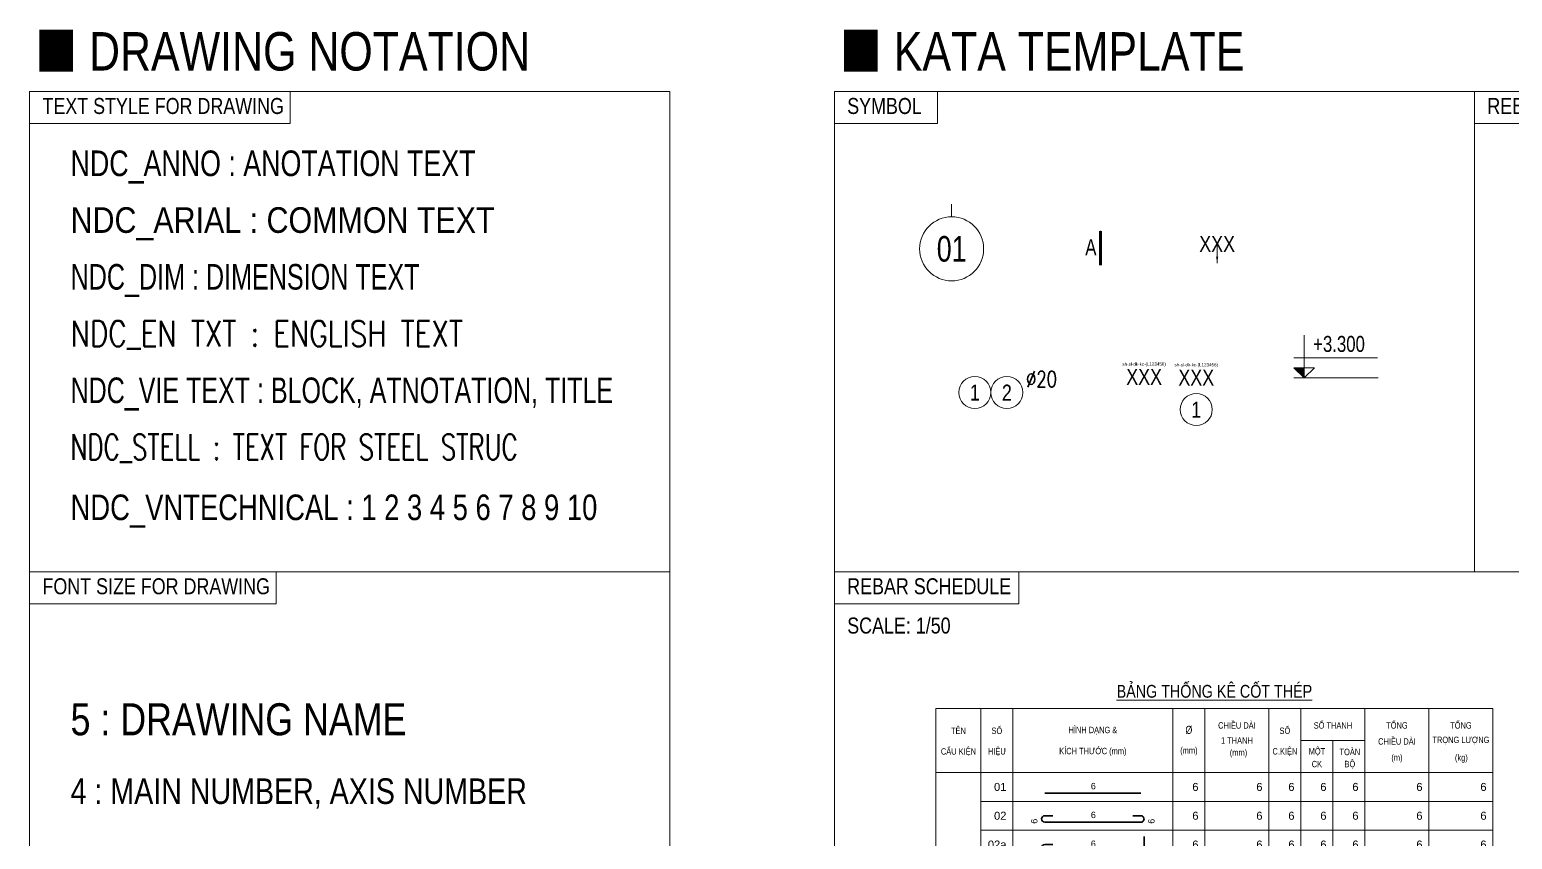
# Model space of a CAD drawing. Header units: millimetres. Extents: x -259680 to 389590, y -106473 to 139263.
# Drawn here: x -201227 to -178064, y 77996 to 90640 of the extents above; entities that cross this region are included whole.
import ezdxf
from ezdxf.enums import TextEntityAlignment as Align

# ---------------------------------------------------------------- set-up
doc = ezdxf.new("R2010")
doc.units = ezdxf.units.MM
doc.linetypes.add('CENTER2', pattern=[1.125, 0.75, -0.125, 0.125, -0.125])
doc.layers.get('0').update_dxf_attribs({"lineweight": 20})
doc.layers.get('Defpoints').update_dxf_attribs({"color": 151, "lineweight": 9})
for name, color, linetype, lineweight in [('NDC_FRAME', 7, 'Continuous', 20), ('NDC_S_ANNO', 7, 'Continuous', 20), ('NDC_S_AXIS', 5, 'CENTER2', 13), ('NDC_S_DIM', 1, 'Continuous', 15), ('NDC_S_REBAR', 4, 'Continuous', 35), ('NDC_S_SYMBOL', 1, 'Continuous', 15), ('NDC_S_TEXT SYMBOL', 7, 'Continuous', 20), ('NDC_S_VN TEXT', 7, 'Continuous', 20), ('NDC_Table', 3, 'Continuous', 20)]:
    doc.layers.add(name, color=color, linetype=linetype, lineweight=lineweight)
doc.styles.add('ARIAL', font='arial.ttf', dxfattribs={"width": 0.8})
doc.styles.add('NDC_ANNO', font='', dxfattribs={"width": 0.8})
doc.styles.add('NDC_ARIAL', font='arial.ttf', dxfattribs={"width": 0.85})
doc.styles.add('NDC_DIM', font='', dxfattribs={"width": 0.75})
doc.styles.add('NDC_EN TXT', font='romans.shx', dxfattribs={"width": 0.8})
doc.styles.add('NDC_STEEL', font='romans.shx', dxfattribs={"width": 0.8})
doc.styles.add('NDC_VIE TXT', font='arial.ttf', dxfattribs={"width": 0.8})
doc.styles.add('NDC_VNTEKNICAL', font='', dxfattribs={"width": 0.8})
doc.styles.get('NDC_ANNO').set_extended_font_data('Dotum')
doc.styles.get('NDC_DIM').set_extended_font_data('Dotum')
doc.styles.get('NDC_VNTEKNICAL').set_extended_font_data('.VnTeknical')
doc.dimstyles.new('NDC_dim_iso', dxfattribs={"dimtxt": 2.2, "dimasz": 1, "dimexe": 1.5, "dimexo": 2.5, "dimgap": 1, "dimtad": 1, "dimdec": 0, "dimzin": 0, "dimdsep": 46, "dimtxsty": 'NDC_DIM', "dimblk": 'DIMMARK', "dimcen": 0.09, "dimdle": 1.2, "dimclrd": 1, "dimclre": 1, "dimclrt": 3, "dimadec": 0, "dimazin": 0, "dimtfac": 1, "dimtdec": 0, "dimtix": 1, "dimtofl": 0, "dimtmove": 0, "dimatfit": 3, "dimfxl": 6, "dimfxlon": 1, "dimtolj": 1, "dimtzin": 0, "dimarcsym": 0})

# ---------------------------------------------------------------- blocks, each defined once
blk = doc.blocks.new('dang01')
at = {"layer": 'NDC_S_REBAR'}
blk.add_line((3405, -650), (6405, -650), dxfattribs=at)
at = {"layer": 'NDC_Table'}
for p, q in [((0, 0), (0, -900)), ((1405, 0), (1405, -900)), ((2405, 0), (2405, -900)), ((7405, 0), (7405, -900)), ((8405, 0), (8405, -900)), ((10405, 0), (10405, -900)), ((11405, 0), (11405, -900)), ((12405, 0), (12405, -900)), ((13405, 0), (13405, -900)), ((15405, 0), (15405, -900)), ((17405, 0), (17405, -900)), ((1405, -900), (17405, -900))]:
    blk.add_line(p, q, dxfattribs=at)
at = {"layer": 'NDC_S_VN TEXT', "style": 'ARIAL'}
for p in [(2205, -450), (8205, -450), (10205, -450), (11205, -450), (12205, -450), (13205, -450), (15205, -450), (17205, -450)]:
    blk.add_attdef('D03', text='', height=250, dxfattribs=at).set_placement(p, align=Align.MIDDLE_RIGHT)
blk.add_attdef('00000000', text='', height=200, dxfattribs=at).set_placement((4920, -425), align=Align.MIDDLE_CENTER)
blk = doc.blocks.new('dang02')
at = {"layer": 'NDC_S_REBAR'}
blk.add_lwpolyline([(3655, -450), (3405, -450, 1), (3405, -650), (6405, -650, 1.000854), (6405, -450), (6155, -450)], format="xyb", dxfattribs=at)
at = {"layer": 'NDC_Table'}
for p, q in [((0, 0), (0, -900)), ((1405, 0), (1405, -900)), ((2405, 0), (2405, -900)), ((7405, 0), (7405, -900)), ((8405, 0), (8405, -900)), ((10405, 0), (10405, -900)), ((11405, 0), (11405, -900)), ((12405, 0), (12405, -900)), ((13405, 0), (13405, -900)), ((15405, 0), (15405, -900)), ((17405, 0), (17405, -900)), ((1405, -900), (17405, -900))]:
    blk.add_line(p, q, dxfattribs=at)
at = {"layer": 'NDC_S_VN TEXT', "style": 'ARIAL'}
for p in [(2205, -450), (8205, -450), (10205, -450), (11205, -450), (12205, -450), (13205, -450), (15205, -450), (17205, -450)]:
    blk.add_attdef('D03', text='', height=250, dxfattribs=at).set_placement(p, align=Align.MIDDLE_RIGHT)
for p in [(3073, -699), (6733, -699)]:
    blk.add_attdef('D03', text='', height=200, rotation=90, dxfattribs=at).set_placement(p, align=Align.MIDDLE_LEFT)
blk.add_attdef('D03', text='', height=200, dxfattribs=at).set_placement((4920, -425), align=Align.MIDDLE_CENTER)
blk = doc.blocks.new('*U206')
at = {"layer": 'NDC_S_DIM'}
blk.add_circle((0, 0), 5, dxfattribs=at)
at = {"layer": 'NDC_S_SYMBOL'}
blk.add_line((0, 5), (0, 7), dxfattribs=at)
at = {"layer": 'NDC_S_TEXT SYMBOL', "color": 7, "style": 'NDC_ANNO', "width": 0.8}
blk.add_attdef('GRID', text='', height=4, dxfattribs=at).set_placement((0, 0), align=Align.MIDDLE)
blk = doc.blocks.new('*U207')
for centre in [(-7.5, 0), (-2.5, 0)]:
    blk.add_circle(centre, 2.5)
at = {"layer": 'NDC_S_VN TEXT', "color": 3, "style": 'NDC_EN TXT', "width": 0.75}
blk.add_attdef('DK1', (0.5, 0.85), '', height=2.5, dxfattribs=at)
at = {"layer": 'NDC_S_VN TEXT', "color": 7, "style": 'ARIAL', "width": 0.8}
for tag, p in [('SH1', (-7.5, 0)), ('SH2', (-2.5, 0))]:
    blk.add_attdef(tag, text='', height=2.5, dxfattribs=at).set_placement(p, align=Align.MIDDLE)
blk = doc.blocks.new('Tieude')
at = {"layer": 'NDC_Table'}
for p, q in [((0, 2000), (0, 0)), ((0, 2000), (17405, 2000)), ((1405, 2000), (1405, 0)), ((2405, 2000), (2405, 0)), ((7405, 2000), (7405, 0)), ((8405, 2000), (8405, 0)), ((10405, 2000), (10405, 0)), ((11405, 1000), (11405, 2000)), ((13405, 2000), (13405, 0)), ((15405, 2000), (15405, 0)), ((17405, 2000), (17405, 0)), ((11405, 1000), (13405, 1000)), ((11405, 1000), (11405, 0)), ((12405, 1000), (12405, 0)), ((0, 0), (17405, 0))]:
    blk.add_line(p, q, dxfattribs=at)
at = {"layer": 'NDC_S_VN TEXT', "style": 'ARIAL', "width": 0.8}
for s, height, p in [('%%UBẢNG THỐNG KÊ CỐT THÉP', 400, (8703, 2594)), ('TÊN', 200, (705, 1333)), ('SỐ', 200, (1905, 1333)), ('HÌNH DẠNG &', 200, (4905, 1333)), ('%%C', 250, (7905, 1333)), ('CHIỀU DÀI', 200, (9405, 1500)), ('SỐ', 200, (10905, 1333)), ('SỐ THANH', 200, (12405, 1500)), ('TỔNG', 200, (14405, 1500)), ('TỔNG', 200, (16405, 1500)), ('1 THANH', 200, (9405, 1000)), ('CHIỀU DÀI', 200, (14405, 1000)), ('TRỌNG LƯỢNG', 200, (16405, 1000)), ('CẤU KIỆN', 200, (705, 667)), ('HIỆU', 200, (1905, 667)), ('KÍCH THƯỚC (mm)', 200, (4905, 667)), ('(mm)', 200, (7905, 667)), ('(mm)', 200, (9455, 599)), ('C.KIỆN', 200, (10905, 667)), ('MỘT', 200, (11905, 667)), ('TOÀN', 200, (12935, 667)), ('(m)', 200, (14405, 443)), ('(kg)', 200, (16418, 443)), ('CK', 200, (11905, 264)), ('BỘ', 200, (12935, 271))]:
    blk.add_text(s, height=height, dxfattribs=at).set_placement(p, align=Align.MIDDLE)
blk = doc.blocks.new('dang02a')
at = {"layer": 'NDC_S_REBAR'}
blk.add_lwpolyline([(3655, -450), (3405, -450, 1), (3405, -650), (6405, -650, 0.415068), (6505, -550), (6505, -200)], format="xyb", dxfattribs=at)
at = {"layer": 'NDC_Table'}
for p, q in [((0, 0), (0, -900)), ((1405, 0), (1405, -900)), ((2405, 0), (2405, -900)), ((7405, 0), (7405, -900)), ((8405, 0), (8405, -900)), ((10405, 0), (10405, -900)), ((11405, 0), (11405, -900)), ((12405, 0), (12405, -900)), ((13405, 0), (13405, -900)), ((15405, 0), (15405, -900)), ((17405, 0), (17405, -900)), ((1405, -900), (17405, -900))]:
    blk.add_line(p, q, dxfattribs=at)
at = {"layer": 'NDC_S_VN TEXT', "style": 'ARIAL'}
for p in [(2205, -450), (8205, -450), (10205, -450), (11205, -450), (12205, -450), (13205, -450), (15205, -450), (17205, -450)]:
    blk.add_attdef('D03', text='', height=250, dxfattribs=at).set_placement(p, align=Align.MIDDLE_RIGHT)
for p in [(3073, -699), (6733, -699)]:
    blk.add_attdef('D03', text='', height=200, rotation=90, dxfattribs=at).set_placement(p, align=Align.MIDDLE_LEFT)
blk.add_attdef('D03', text='', height=200, dxfattribs=at).set_placement((4920, -425), align=Align.MIDDLE_CENTER)
blk = doc.blocks.new('kata_block_KHTCT')
at = {"layer": 'Defpoints', "color": 8, "style": 'ARIAL', "width": 0.8}
blk.add_attdef('CONG_THUC', text='', height=0.5, dxfattribs=at).set_placement((0, 2), align=Align.MIDDLE_CENTER)
at = {"layer": 'NDC_S_VN TEXT', "color": 3, "style": 'ARIAL', "width": 0.8}
blk.add_attdef('CHU_THICH', text='', height=2.5, dxfattribs=at).set_placement((0, 0), align=Align.MIDDLE_CENTER)
blk = doc.blocks.new('DIMMARK')
at = {"layer": 'NDC_S_DIM', "color": 1}
blk.add_line((-1.5, 0), (1, 0), dxfattribs=at)
at = {"layer": 'NDC_S_DIM', "color": 2, "const_width": 0.1}
blk.add_lwpolyline([(-0.42, -0.42), (0.42, 0.42)], dxfattribs=at)
blk = doc.blocks.new('*U225')
blk.add_circle((0, -5), 2.5)
at = {"layer": 'Defpoints', "color": 8, "style": 'ARIAL', "width": 0.8}
blk.add_attdef('CONG_THUC', text='', height=0.5, dxfattribs=at).set_placement((0, 2), align=Align.MIDDLE_CENTER)
at = {"layer": 'NDC_S_VN TEXT', "color": 3, "style": 'ARIAL', "width": 0.8}
blk.add_attdef('CHU_THICH', text='', height=2.5, dxfattribs=at).set_placement((0, 0), align=Align.MIDDLE_CENTER)
at = {"layer": 'NDC_S_VN TEXT', "color": 7, "style": 'ARIAL', "width": 0.8}
blk.add_attdef('SH', text='', height=2.5, dxfattribs=at).set_placement((0, -5), align=Align.MIDDLE)
blk = doc.blocks.new('*U217')
at = {"layer": 'NDC_S_ANNO', "linetype": 'ByBlock', "lineweight": -2}
blk.add_line((0, 4.36), (0, -1), dxfattribs=at)
at = {"layer": 'NDC_S_ANNO', "ltscale": 0.005, "const_width": 0.5}
blk.add_lwpolyline([(0, -1), (0, 4.36)], dxfattribs=at)
at = {"layer": 'NDC_S_TEXT SYMBOL', "linetype": 'ByBlock', "lineweight": -2, "style": 'NDC_ANNO', "width": 0.8}
blk.add_attdef('DETAIL', text='', height=2.5, dxfattribs=at).set_placement((-0.64, 1.82), align=Align.MIDDLE_RIGHT)
blk = doc.blocks.new('kata_block_CT')
at = {"layer": 'NDC_S_ANNO'}
blk.add_hatch(color=3, dxfattribs=at).paths.add_polyline_path([(0, 1.6), (-1.61, 1.6), (0, 0)])
at = {"layer": 'NDC_S_ANNO', "ltscale": 50}
h = blk.add_hatch(dxfattribs=at)
h.set_pattern_fill('ANSI31', color=256, scale=1.406, style=0)
h.paths.add_polyline_path([(0, 1.6), (0, 0), (1.61, 1.6)])
for p, q in [((-1.59, 3.14), (11.47, 3.14)), ((11.56, 0), (-1.64, 0))]:
    blk.add_line(p, q, dxfattribs=at)
for points in [[(0, 6.69), (0, 0)], [(0, 0), (-1.61, 1.6), (0, 1.6)], [(0, 0), (1.61, 1.6), (0, 1.6)]]:
    blk.add_lwpolyline(points, dxfattribs=at)
at = {"layer": 'NDC_S_ANNO', "color": 8, "ltscale": 50}
blk.add_lwpolyline([(0, 0), (-1.61, 1.6), (0, 1.6)], dxfattribs=at)
at = {"layer": 'NDC_S_TEXT SYMBOL', "color": 3, "style": 'NDC_ANNO', "width": 0.8}
blk.add_attdef('CT', (1.41, 4.07), '', height=2.5, dxfattribs=at)
blk = doc.blocks.new('*U226')
at = {"layer": 'NDC_S_ANNO', "ltscale": 0.8, "style": 'ARIAL', "width": 0.8}
blk.add_attdef('TEN', text='', height=2.5, dxfattribs=at).set_placement((0, 3), align=Align.MIDDLE_CENTER)
at = {"layer": 'NDC_S_ANNO', "ltscale": 0.8, "style": 'ARIAL', "width": 0.8, "flags": 1}
blk.add_attdef('CHU_THICH', text='', height=2.5, dxfattribs=at).set_placement((0, 0), align=Align.MIDDLE_CENTER)
at = {"layer": 'Defpoints'}
blk.add_leader([(0, 0), (0, 3)], dimstyle='NDC_dim_iso', override={"dimgap": 0.625, "dimtad": 0}, dxfattribs=at)

msp = doc.modelspace()

# ---------------------------------------------------------------- linework, layer by layer
at = {"layer": 'NDC_FRAME'}
for p, q in [((-201226.8, 89673.3), (-201226.8, 59673.3)), ((-201226.8, 89673.3), (-191226.8, 89673.3)), ((-197157.8, 89173.3), (-197157.8, 89673.3)), ((-191226.8, 89673.3), (-191226.8, 59673.3)), ((-188654.8, 59673.3), (-188654.8, 89673.3)), ((-158654.8, 89673.3), (-188654.8, 89673.3)), ((-187046.1, 89173.3), (-187046.1, 89673.3)), ((-178654.8, 89673.3), (-178654.8, 82173.3)), ((-201226.8, 89173.3), (-197157.8, 89173.3)), ((-188654.8, 89173.3), (-187046.1, 89173.3)), ((-178654.8, 89173.3), (-176207, 89173.3)), ((-201226.8, 82173.3), (-191226.8, 82173.3)), ((-197377.4, 81673.3), (-197377.4, 82173.3)), ((-188654.8, 82173.3), (-158654.8, 82173.3)), ((-185772.3, 81673.3), (-185772.3, 82173.3)), ((-201226.8, 81673.3), (-197377.4, 81673.3)), ((-188654.8, 81673.3), (-185772.3, 81673.3))]:
    msp.add_line(p, q, dxfattribs=at)

# ---------------------------------------------------------------- block references
at = {"xscale": 100, "yscale": 100, "zscale": 100}
msp.add_blockref('kata_block_KHTCT', (-183816.4, 85218.7), dxfattribs=at).add_auto_attribs({'CHU_THICH': 'XXX', 'CONG_THUC': 'sh-sl-dk-kc-(L123456)'})
ref = msp.add_blockref('dang02a', (-187069.8, 78139.8), dxfattribs=dict(xscale=0.5, yscale=0.5, zscale=0.5))
ref.add_attrib('D03', '02a', dxfattribs={"layer": 'NDC_S_VN TEXT', "height": 125, "style": 'ARIAL'}).set_placement((-185967.2, 77914.8), align=Align.MIDDLE_RIGHT)
ref.add_attrib('D03', '6', dxfattribs={"layer": 'NDC_S_VN TEXT', "height": 100, "rotation": 90, "style": 'ARIAL'}).set_placement((-185533.2, 77790.3), align=Align.MIDDLE_LEFT)
ref.add_attrib('D03', '6', dxfattribs={"layer": 'NDC_S_VN TEXT', "height": 100, "style": 'ARIAL'}).set_placement((-184610, 77927.5), align=Align.MIDDLE_CENTER)
ref.add_attrib('D03', '6', dxfattribs={"layer": 'NDC_S_VN TEXT', "height": 100, "rotation": 90, "style": 'ARIAL'}).set_placement((-183703.6, 77790.3), align=Align.MIDDLE_LEFT)
ref.add_attrib('D03', '6', dxfattribs={"layer": 'NDC_S_VN TEXT', "height": 125, "style": 'ARIAL'}).set_placement((-182967.2, 77914.8), align=Align.MIDDLE_RIGHT)
ref.add_attrib('D03', '6', dxfattribs={"layer": 'NDC_S_VN TEXT', "height": 125, "style": 'ARIAL'}).set_placement((-181967.2, 77914.8), align=Align.MIDDLE_RIGHT)
ref.add_attrib('D03', '6', dxfattribs={"layer": 'NDC_S_VN TEXT', "height": 125, "style": 'ARIAL'}).set_placement((-181467.2, 77914.8), align=Align.MIDDLE_RIGHT)
ref.add_attrib('D03', '6', dxfattribs={"layer": 'NDC_S_VN TEXT', "height": 125, "style": 'ARIAL'}).set_placement((-180967.2, 77914.8), align=Align.MIDDLE_RIGHT)
ref.add_attrib('D03', '6', dxfattribs={"layer": 'NDC_S_VN TEXT', "height": 125, "style": 'ARIAL'}).set_placement((-180467.2, 77915), align=Align.MIDDLE_RIGHT)
ref.add_attrib('D03', '6', dxfattribs={"layer": 'NDC_S_VN TEXT', "height": 125, "style": 'ARIAL'}).set_placement((-179467.2, 77914.8), align=Align.MIDDLE_RIGHT)
ref.add_attrib('D03', '6', dxfattribs={"layer": 'NDC_S_VN TEXT', "height": 125, "style": 'ARIAL'}).set_placement((-178467.2, 77914.8), align=Align.MIDDLE_RIGHT)
at = {"layer": 'NDC_S_AXIS', "xscale": 100, "yscale": 100, "zscale": 100}
msp.add_blockref('*U206', (-186823.4, 87217.6), dxfattribs=at).add_auto_attribs({'GRID': '01'})
at = {"layer": 'NDC_S_VN TEXT', "xscale": 100, "yscale": 100, "zscale": 100}
for name, p, values in [('*U217', (-184497.3, 87061.3), {'DETAIL': 'A'}), ('*U226', (-182676.1, 86994.1), {'TEN': 'XXX'}), ('kata_block_CT', (-181316.4, 85200.6), {'CT': '+3.300'}), ('*U207', (-185710.8, 84973.7), {'SH1': '1', 'SH2': '2', 'DK1': '%%c20'}), ('*U225', (-183002.2, 85207.5), {'CHU_THICH': 'XXX', 'CONG_THUC': 'sh-sl-dk-kc-(L123456)', 'SH': '1'})]:
    msp.add_blockref(name, p, dxfattribs=at).add_auto_attribs(values)
at = {"layer": 'NDC_S_VN TEXT', "xscale": 0.5, "yscale": 0.5, "zscale": 0.5}
msp.add_blockref('Tieude', (-187069.8, 79039.8), dxfattribs=at)
at = {"layer": 'NDC_S_VN TEXT'}
ref = msp.add_blockref('dang01', (-187069.8, 79039.8), dxfattribs=dict(at, xscale=0.5, yscale=0.5, zscale=0.5))
ref.add_attrib('D03', '01', dxfattribs={"height": 125, "style": 'ARIAL'}).set_placement((-185967.2, 78814.8), align=Align.MIDDLE_RIGHT)
ref.add_attrib('00000000', '6', dxfattribs={"height": 100, "style": 'ARIAL'}).set_placement((-184610, 78827.5), align=Align.MIDDLE_CENTER)
ref.add_attrib('D03', '6', dxfattribs={"height": 125, "style": 'ARIAL'}).set_placement((-182967.2, 78814.8), align=Align.MIDDLE_RIGHT)
ref.add_attrib('D03', '6', dxfattribs={"height": 125, "style": 'ARIAL'}).set_placement((-181967.2, 78814.8), align=Align.MIDDLE_RIGHT)
ref.add_attrib('D03', '6', dxfattribs={"height": 125, "style": 'ARIAL'}).set_placement((-181467.2, 78814.8), align=Align.MIDDLE_RIGHT)
ref.add_attrib('D03', '6', dxfattribs={"height": 125, "style": 'ARIAL'}).set_placement((-180967.2, 78814.8), align=Align.MIDDLE_RIGHT)
ref.add_attrib('D03', '6', dxfattribs={"height": 125, "style": 'ARIAL'}).set_placement((-180467.2, 78815), align=Align.MIDDLE_RIGHT)
ref.add_attrib('D03', '6', dxfattribs={"height": 125, "style": 'ARIAL'}).set_placement((-179467.2, 78814.8), align=Align.MIDDLE_RIGHT)
ref.add_attrib('D03', '6', dxfattribs={"height": 125, "style": 'ARIAL'}).set_placement((-178467.2, 78814.8), align=Align.MIDDLE_RIGHT)
ref = msp.add_blockref('dang02', (-187069.8, 78589.8), dxfattribs=dict(at, xscale=0.5, yscale=0.5, zscale=0.5))
ref.add_attrib('D03', '02', dxfattribs={"height": 125, "style": 'ARIAL'}).set_placement((-185967.2, 78364.8), align=Align.MIDDLE_RIGHT)
ref.add_attrib('D03', '6', dxfattribs={"height": 100, "rotation": 90, "style": 'ARIAL'}).set_placement((-185533.2, 78240.3), align=Align.MIDDLE_LEFT)
ref.add_attrib('D03', '6', dxfattribs={"height": 100, "style": 'ARIAL'}).set_placement((-184610, 78377.5), align=Align.MIDDLE_CENTER)
ref.add_attrib('D03', '6', dxfattribs={"height": 100, "rotation": 90, "style": 'ARIAL'}).set_placement((-183703.6, 78240.3), align=Align.MIDDLE_LEFT)
ref.add_attrib('D03', '6', dxfattribs={"height": 125, "style": 'ARIAL'}).set_placement((-182967.2, 78364.8), align=Align.MIDDLE_RIGHT)
ref.add_attrib('D03', '6', dxfattribs={"height": 125, "style": 'ARIAL'}).set_placement((-181967.2, 78364.8), align=Align.MIDDLE_RIGHT)
ref.add_attrib('D03', '6', dxfattribs={"height": 125, "style": 'ARIAL'}).set_placement((-181467.2, 78364.8), align=Align.MIDDLE_RIGHT)
ref.add_attrib('D03', '6', dxfattribs={"height": 125, "style": 'ARIAL'}).set_placement((-180967.2, 78364.8), align=Align.MIDDLE_RIGHT)
ref.add_attrib('D03', '6', dxfattribs={"height": 125, "style": 'ARIAL'}).set_placement((-180467.2, 78365), align=Align.MIDDLE_RIGHT)
ref.add_attrib('D03', '6', dxfattribs={"height": 125, "style": 'ARIAL'}).set_placement((-179467.2, 78364.8), align=Align.MIDDLE_RIGHT)
ref.add_attrib('D03', '6', dxfattribs={"height": 125, "style": 'ARIAL'}).set_placement((-178467.2, 78364.8), align=Align.MIDDLE_RIGHT)

# ---------------------------------------------------------------- texts
at = {"layer": 'NDC_S_VN TEXT', "color": 3, "style": 'NDC_VIE TXT', "width": 0.8}
for s, height, p in [('■ DRAWING NOTATION', 600, (-201140.6, 90301.8)), ('■ KATA TEMPLATE ', 600, (-188568.5, 90301.8)), ('TEXT STYLE FOR DRAWING', 250, (-201026.8, 89448.3)), ('SYMBOL', 250, (-188454.8, 89448.3)), ('REBAR BLOCK', 250, (-178454.8, 89448.3)), ('FONT SIZE FOR DRAWING', 250, (-201026.8, 81948.3)), ('REBAR SCHEDULE', 250, (-188454.8, 81948.3)), ('SCALE: 1/50', 250, (-188454.8, 81334.8))]:
    msp.add_text(s, height=height, dxfattribs=at).set_placement(p, align=Align.MIDDLE_LEFT)
at = {"layer": 'NDC_S_VN TEXT'}
for s, height, style, width, p in [('NDC_ANNO : ANOTATION TEXT', 400, 'NDC_ANNO', 0.8, (-200587.5, 88553.3)), ('NDC_ARIAL : COMMON TEXT ', 400, 'NDC_ARIAL', 0.85, (-200587.5, 87667)), ('NDC_DIM : DIMENSION TEXT', 400, 'NDC_DIM', 0.75, (-200587.5, 86780.7)), ('NDC_EN TXT : ENGLISH TEXT', 400, 'NDC_EN TXT', 0.8, (-200587.5, 85894.4)), ('NDC_VIE TEXT : BLOCK, ATNOTATION, TITLE', 400, 'NDC_VIE TXT', 0.7, (-200587.5, 85008.2)), ('NDC_STELL : TEXT FOR STEEL STRUC', 400, 'NDC_STEEL', 0.7, (-200587.5, 84121.9)), ('NDC_VNTECHNICAL : 1 2 3 4 5 6 7 8 9 10', 400, 'NDC_VNTEKNICAL', 0.8, (-200587.5, 83181)), ('5 : DRAWING NAME', 500, 'NDC_VIE TXT', 0.8, (-200587.5, 79871.1)), ('4 : MAIN NUMBER, AXIS NUMBER', 400, 'NDC_VIE TXT', 0.8, (-200587.5, 78749))]:
    msp.add_text(s, height=height, dxfattribs=dict(at, style=style, width=width)).set_placement(p, align=Align.MIDDLE_LEFT)

doc.saveas('drawing.dxf')
